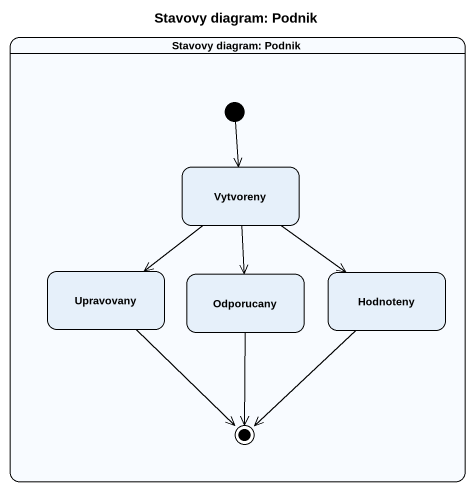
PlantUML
@startuml
title Stavovy diagram: Podnik
hide empty description
state "Stavovy diagram: Podnik" as Stavovy_diagram_Podnik {
  state Vytvoreny
  state Upravovany
  state Odporucany
  state Hodnoteny
  [*] --> Vytvoreny
  Upravovany --> [*]
  Odporucany --> [*]
  Hodnoteny --> [*]
}
Vytvoreny --> Upravovany
Vytvoreny --> Odporucany
Vytvoreny --> Hodnoteny
@enduml
